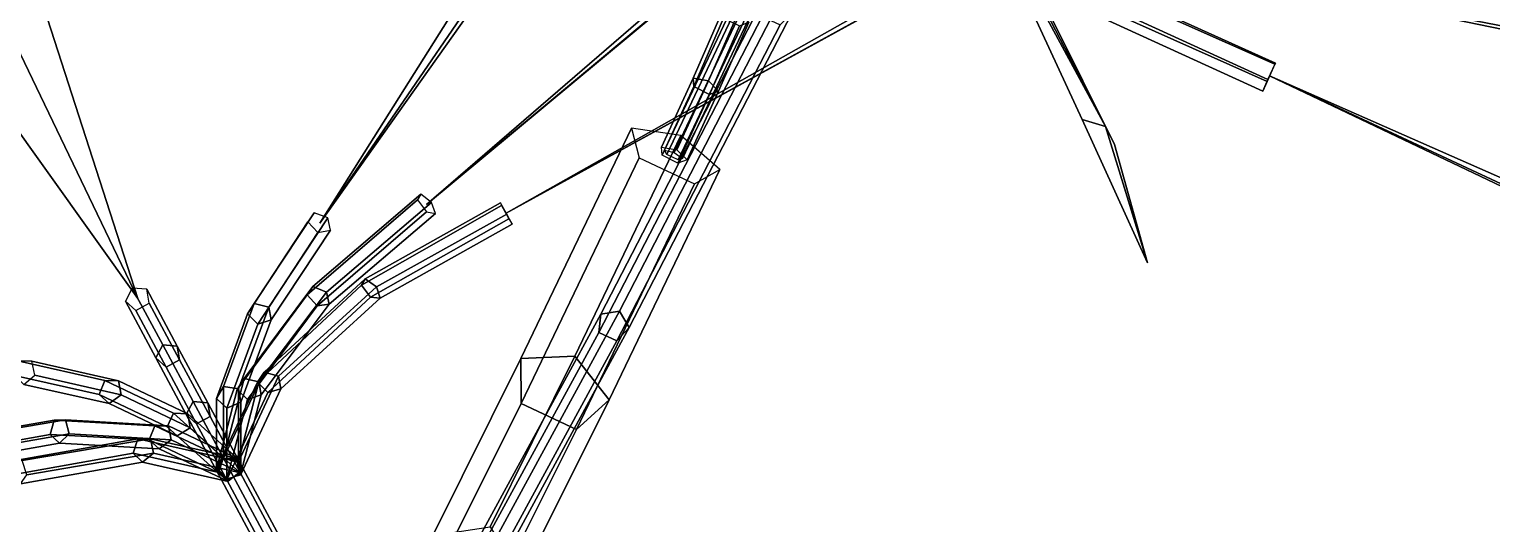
# Model space of a CAD drawing. Header units: metres. Extents: x -441 to 497, y -564 to 357.
# Drawn here: x -23.2 to 60.6, y 6.1 to 34.4 of the extents above; entities that cross this region are included whole.
import ezdxf

# ---------------------------------------------------------------- set-up
doc = ezdxf.new("R2010")
doc.units = ezdxf.units.M

msp = doc.modelspace()

# ---------------------------------------------------------------- linework, layer by layer
at = {"layer": 'Newplan_Intrnd', "color": 3}
for points in [[(15.7602, 31.4435, 148.5924), (17.4886, 35.3911, 150.7156), (16.6035, 35.528, 151.1815), (14.8839, 31.5998, 149.0685)], [(14.8839, 31.5998, 149.0685), (16.6035, 35.528, 151.1815), (16.632, 35.04036, 152.065), (14.9177, 31.124, 149.9583)], [(16.3446, 30.8598, 149.202), (18.07295, 34.8074, 151.3253), (17.4886, 35.3911, 150.7156), (15.7602, 31.4435, 148.5924)], [(14.9177, 31.124, 149.9583), (16.632, 35.04036, 152.065), (17.5349, 34.5975, 152.1533), (15.8153, 30.6693, 150.0403)], [(15.8153, 30.6693, 150.0403), (17.5349, 34.5975, 152.1533), (18.07295, 34.8074, 151.3253), (16.3446, 30.8598, 149.202)], [(13.9518, 27.5066, 146.5561), (15.7602, 31.4435, 148.5924), (14.8839, 31.5998, 149.0685), (13.07551, 27.6629, 147.0323)], [(13.07551, 27.6629, 147.0323), (14.8839, 31.5998, 149.0685), (14.9177, 31.124, 149.9583), (13.1093, 27.1871, 147.9221)], [(13.1093, 27.1871, 147.9221), (14.9177, 31.124, 149.9583), (15.8153, 30.6693, 150.0403), (14.00691, 26.7324, 148.0041)], [(14.5361, 26.9229, 147.1658), (16.3446, 30.8598, 149.202), (15.7602, 31.4435, 148.5924), (13.9518, 27.5066, 146.5561)], [(14.00691, 26.7324, 148.0041), (15.8153, 30.6693, 150.0403), (16.3446, 30.8598, 149.202), (14.5361, 26.9229, 147.1658)], [(8.1141, 15.683, 138.5939), (14.1848, 28.3195, 144.6519), (11.3506, 28.7332, 146.5634), (5.01336, 15.5509, 140.0856)], [(5.01336, 15.5509, 140.0856), (11.3506, 28.7332, 146.5634), (11.7942, 27.04575, 149.5321), (5.02301, 12.9752, 142.371)], [(10.06913, 13.1902, 139.9435), (16.4064, 26.3725, 146.4214), (14.1848, 28.3195, 144.6519), (8.1141, 15.683, 138.5939)], [(5.02301, 12.9752, 142.371), (11.7942, 27.04575, 149.5321), (14.966, 25.5647, 149.443), (8.1948, 11.4942, 142.2818)], [(8.1948, 11.4942, 142.2818), (14.966, 25.5647, 149.443), (16.4064, 26.3725, 146.4214), (10.06913, 13.1902, 139.9435)], [(-0.03404, 5.4217, 128.7798), (5.01336, 15.5509, 140.0856), (5.02301, 12.9752, 142.371), (-0.3334, 2.244, 130.0721)], [(3.2566, 5.9237, 127.8983), (8.1141, 15.683, 138.5939), (5.01336, 15.5509, 140.0856), (-0.03404, 5.4217, 128.7798)], [(5.02172, 3.06104, 128.6377), (10.06913, 13.1902, 139.9435), (8.1141, 15.683, 138.5939), (3.2566, 5.9237, 127.8983)], [(-0.3334, 2.244, 130.0721), (5.02301, 12.9752, 142.371), (8.1948, 11.4942, 142.2818), (2.8384, 0.763, 129.9829)], [(2.8384, 0.763, 129.9829), (8.1948, 11.4942, 142.2818), (10.06913, 13.1902, 139.9435), (5.02172, 3.06104, 128.6377)]]:
    msp.add_3dface(points, dxfattribs=at)
at = {"layer": 'Newplan_Leaf', "color": 3}
for points in [[(47.3456, 64.1973, 415.2497), (48.2137, 64.76, 410.7479), (-0.3963, 24.3747, 388.7783)], [(47.3456, 64.1973, 415.2497), (-0.3963, 24.3747, 388.7783), (48.2137, 64.76, 410.7479)], [(20.5731, 62.7888, 440.8885), (22.7109, 64.4442, 437.1435), (-6.5122, 23.3096, 393.2057)], [(20.5731, 62.7888, 440.8885), (-6.5122, 23.3096, 393.2057), (22.7109, 64.4442, 437.1435)], [(-0.3963, 24.3747, 388.7783), (44.6269, 63.2067, 419.1655), (47.3456, 64.1973, 415.2497)], [(-0.3963, 24.3747, 388.7783), (47.3456, 64.1973, 415.2497), (44.6269, 63.2067, 419.1655)], [(-6.5122, 23.3096, 393.2057), (17.00778, 60.5832, 443.3644), (20.5731, 62.7888, 440.8885)], [(-6.5122, 23.3096, 393.2057), (20.5731, 62.7888, 440.8885), (17.00778, 60.5832, 443.3644)], [(4.1681, 23.8732, 382.981), (62.1676, 56.5921, 387.8736), (63.4149, 56.3642, 383.1726)], [(4.1681, 23.8732, 382.981), (63.4149, 56.3642, 383.1726), (62.1676, 56.5921, 387.8736)], [(63.4149, 56.3642, 383.1726), (62.6835, 56.0222, 378.6247), (4.1681, 23.8732, 382.981)], [(63.4149, 56.3642, 383.1726), (4.1681, 23.8732, 382.981), (62.6835, 56.0222, 378.6247)], [(-29.01204, 44.1176, 457.4866), (-26.09177, 47.3055, 455.8601), (-16.927, 18.9941, 395.9347)], [(-29.01204, 44.1176, 457.4866), (-16.927, 18.9941, 395.9347), (-26.09177, 47.3055, 455.8601)], [(-16.927, 18.9941, 395.9347), (-32.3611, 40.5951, 457.2013), (-29.01204, 44.1176, 457.4866)], [(-16.927, 18.9941, 395.9347), (-29.01204, 44.1176, 457.4866), (-32.3611, 40.5951, 457.2013)], [(31.2408, 42.8686, 182.9401), (38.5154, 28.8427, 198.4211), (30.6032, 43.432, 183.4661)], [(31.2408, 42.8686, 182.9401), (30.6032, 43.432, 183.4661), (38.5154, 28.8427, 198.4211)], [(30.6032, 43.432, 183.4661), (38.5154, 28.8427, 198.4211), (37.1732, 29.2363, 199.5768)], [(30.6032, 43.432, 183.4661), (37.1732, 29.2363, 199.5768), (38.5154, 28.8427, 198.4211)], [(31.7917, 42.3676, 182.292), (38.5154, 28.8427, 198.4211), (31.2408, 42.8686, 182.9401)], [(31.7917, 42.3676, 182.292), (31.2408, 42.8686, 182.9401), (38.5154, 28.8427, 198.4211)], [(31.7917, 42.3676, 182.292), (39.01878, 27.8096, 197.5343), (38.5154, 28.8427, 198.4211)], [(31.7917, 42.3676, 182.292), (38.5154, 28.8427, 198.4211), (39.01878, 27.8096, 197.5343)], [(45.5003, 37.6577, 238.9061), (122.8994, 24.7558, 273.9143), (125.6184, 22.1316, 268.9167)], [(45.5003, 37.6577, 238.9061), (125.6184, 22.1316, 268.9167), (122.8994, 24.7558, 273.9143)], [(125.6184, 22.1316, 268.9167), (126.4241, 21.01306, 263.1349), (45.5003, 37.6577, 238.9061)], [(125.6184, 22.1316, 268.9167), (45.5003, 37.6577, 238.9061), (126.4241, 21.01306, 263.1349)], [(47.9108, 31.7322, 231.86), (126.4563, -2.8394, 236.1094), (126.7181, -4.974, 230.2246)], [(47.9108, 31.7322, 231.86), (126.7181, -4.974, 230.2246), (126.4563, -2.8394, 236.1094)], [(126.7181, -4.974, 230.2246), (125.3639, -5.1283, 224.4391), (47.9108, 31.7322, 231.86)], [(126.7181, -4.974, 230.2246), (47.9108, 31.7322, 231.86), (125.3639, -5.1283, 224.4391)], [(40.9182, 21.03688, 206.7412), (37.1732, 29.2363, 199.5768), (38.5154, 28.8427, 198.4211)], [(40.9182, 21.03688, 206.7412), (38.5154, 28.8427, 198.4211), (37.1732, 29.2363, 199.5768)], [(40.9182, 21.03688, 206.7412), (38.5154, 28.8427, 198.4211), (39.01878, 27.8096, 197.5343)], [(40.9182, 21.03688, 206.7412), (39.01878, 27.8096, 197.5343), (38.5154, 28.8427, 198.4211)]]:
    msp.add_3dface(points, dxfattribs=at)
at = {"layer": 'Newplan_Petiole', "color": 3}
for points in [[(13.7878, 27.3429, 146.7515), (23.7791, 48.3841, 152.6753), (23.2286, 48.529, 153.0894), (13.2372, 27.4878, 147.1655)], [(13.2372, 27.4878, 147.1655), (23.2286, 48.529, 153.0894), (23.3661, 48.2821, 153.7341), (13.3748, 27.241, 147.8103)], [(13.3748, 27.241, 147.8103), (23.3661, 48.2821, 153.7341), (24.01459, 47.9794, 153.7159), (14.02326, 26.9382, 147.7921)], [(14.2708, 27.00524, 147.1365), (24.2621, 48.04642, 153.0603), (23.7791, 48.3841, 152.6753), (13.7878, 27.3429, 146.7515)], [(14.02326, 26.9382, 147.7921), (24.01459, 47.9794, 153.7159), (24.2621, 48.04642, 153.0603), (14.2708, 27.00524, 147.1365)], [(37.3557, 37.2312, 232.4236), (48.2155, 32.4006, 232.4676), (47.7721, 31.4146, 232.748), (37.07365, 36.198, 232.7403)], [(37.8137, 37.173, 231.4066), (48.2407, 32.4691, 231.3532), (48.2155, 32.4006, 232.4676), (37.3557, 37.2312, 232.4236)], [(37.8189, 36.1034, 231.0854), (47.8131, 31.5261, 230.9344), (48.2407, 32.4691, 231.3532), (37.8137, 37.173, 231.4066)], [(9.5864, 18.09072, 186.5335), (18.9006, 36.09827, 218.7668), (18.8378, 35.1325, 219.3243), (9.4844, 17.0511, 186.9286)], [(10.6567, 18.259, 186.2624), (19.9469, 36.2211, 218.3959), (18.9006, 36.09827, 218.7668), (9.5864, 18.09072, 186.5335)], [(11.2261, 17.325, 186.4875), (20.5404, 35.3326, 218.7207), (19.9469, 36.2211, 218.3959), (10.6567, 18.259, 186.2624)], [(37.07365, 36.198, 232.7403), (47.7721, 31.4146, 232.748), (47.5197, 30.866, 231.7862), (37.3642, 35.4905, 231.9008)], [(37.3642, 35.4905, 231.9008), (47.5197, 30.866, 231.7862), (47.8131, 31.5261, 230.9344), (37.8189, 36.1034, 231.0854)], [(10.5131, 16.5707, 186.8997), (19.8665, 34.6522, 219.2954), (20.5404, 35.3326, 218.7207), (11.2261, 17.325, 186.4875)], [(9.4844, 17.0511, 186.9286), (18.8378, 35.1325, 219.3243), (19.8665, 34.6522, 219.2954), (10.5131, 16.5707, 186.8997)], [(-6.8995, 19.688, 384.8649), (-0.7215, 24.9652, 388.4712), (-0.8989, 24.6373, 389.2549), (-7.226, 19.2047, 385.5076)], [(-7.226, 19.2047, 385.5076), (-0.8989, 24.6373, 389.2549), (-0.3865, 23.9489, 389.3844), (-6.658, 18.5742, 385.6896)], [(-6.1267, 19.3608, 384.6438), (-0.09779, 24.4825, 388.109), (-0.7215, 24.9652, 388.4712), (-6.8995, 19.688, 384.8649)], [(-5.9683, 18.6721, 385.1477), (0.1161, 23.8518, 388.6655), (-0.09779, 24.4825, 388.109), (-6.1267, 19.3608, 384.6438)], [(-3.9063, 20.1115, 382.5099), (3.843, 24.4638, 382.674), (3.913, 24.307, 383.5247), (-4.1186, 19.7527, 383.2711)], [(-4.1186, 19.7527, 383.2711), (3.913, 24.307, 383.5247), (4.3332, 23.5548, 383.6292), (-3.5932, 19.07582, 383.409)], [(-3.2477, 19.6597, 382.1703), (4.2192, 23.81, 382.2448), (3.843, 24.4638, 382.674), (-3.9063, 20.1115, 382.5099)], [(-10.2577, 18.7114, 386.5425), (-6.8373, 23.9001, 392.8987), (-7.1853, 23.3862, 393.5054), (-10.6511, 18.1102, 387.0294)], [(-9.418, 18.502, 386.4772), (-6.04308, 23.6034, 392.7134), (-6.8373, 23.9001, 392.8987), (-10.2577, 18.7114, 386.5425)], [(-9.2845, 17.7694, 386.9231), (-5.8927, 22.9034, 393.204), (-6.04308, 23.6034, 392.7134), (-9.418, 18.502, 386.4772)], [(-6.658, 18.5742, 385.6896), (-0.3865, 23.9489, 389.3844), (0.1161, 23.8518, 388.6655), (-5.9683, 18.6721, 385.1477)], [(-3.5932, 19.07582, 383.409), (4.3332, 23.5548, 383.6292), (4.5253, 23.243, 382.8262), (-3.04682, 19.01751, 382.7184)], [(-3.04682, 19.01751, 382.7184), (4.5253, 23.243, 382.8262), (4.2192, 23.81, 382.2448), (-3.2477, 19.6597, 382.1703)], [(-10.6511, 18.1102, 387.0294), (-7.1853, 23.3862, 393.5054), (-6.6093, 22.7671, 393.7008), (-10.0582, 17.5236, 387.2696)], [(-10.0582, 17.5236, 387.2696), (-6.6093, 22.7671, 393.7008), (-5.8927, 22.9034, 393.204), (-9.2845, 17.7694, 386.9231)], [(-9.6951, 14.7766, 378.3807), (-3.9063, 20.1115, 382.5099), (-4.1186, 19.7527, 383.2711), (-10.07669, 14.2037, 378.9093)], [(-8.8673, 14.539, 378.2736), (-3.2477, 19.6597, 382.1703), (-3.9063, 20.1115, 382.5099), (-9.6951, 14.7766, 378.3807)], [(-15.5079, 16.3382, 387.5381), (-17.2522, 19.5846, 395.6276), (-17.6458, 18.8411, 395.8411), (-15.9015, 15.5947, 387.7516)], [(-14.668, 16.2711, 387.7462), (-16.4122, 19.5175, 395.8357), (-17.2522, 19.5846, 395.6276), (-15.5079, 16.3382, 387.5381)], [(-14.5346, 15.4855, 388.0901), (-16.2789, 18.7319, 396.1797), (-16.4122, 19.5175, 395.8357), (-14.668, 16.2711, 387.7462)], [(-10.8416, 14.4124, 378.8941), (-6.8995, 19.688, 384.8649), (-7.226, 19.2047, 385.5076), (-11.2435, 13.784, 379.3378)], [(-9.9933, 14.2302, 378.872), (-6.1267, 19.3608, 384.6438), (-6.8995, 19.688, 384.8649), (-10.8416, 14.4124, 378.8941)], [(-10.07669, 14.2037, 378.9093), (-4.1186, 19.7527, 383.2711), (-3.5932, 19.07582, 383.409), (-9.4882, 13.6066, 379.1339)], [(-9.8631, 13.4875, 379.3018), (-5.9683, 18.6721, 385.1477), (-6.1267, 19.3608, 384.6438), (-9.9933, 14.2302, 378.872)], [(-8.7295, 13.817, 378.735), (-3.04682, 19.01751, 382.7184), (-3.2477, 19.6597, 382.1703), (-8.8673, 14.539, 378.2736)], [(-15.9015, 15.5947, 387.7516), (-17.6458, 18.8411, 395.8411), (-17.0528, 18.3076, 396.1831), (-15.3085, 15.06123, 388.0936)], [(-15.3085, 15.06123, 388.0936), (-17.0528, 18.3076, 396.1831), (-16.2789, 18.7319, 396.1797), (-14.5346, 15.4855, 388.0901)], [(-12.01352, 13.9493, 379.2445), (-10.2577, 18.7114, 386.5425), (-10.6511, 18.1102, 387.0294), (-12.4223, 13.2703, 379.5981)], [(-11.1583, 13.8177, 379.3123), (-9.418, 18.502, 386.4772), (-10.2577, 18.7114, 386.5425), (-12.01352, 13.9493, 379.2445)], [(-11.2435, 13.784, 379.3378), (-7.226, 19.2047, 385.5076), (-6.658, 18.5742, 385.6896), (-10.6474, 13.2076, 379.594)], [(-11.03069, 13.05622, 379.7086), (-9.2845, 17.7694, 386.9231), (-9.418, 18.502, 386.4772), (-11.1583, 13.8177, 379.3123)], [(-10.6474, 13.2076, 379.594), (-6.658, 18.5742, 385.6896), (-5.9683, 18.6721, 385.1477), (-9.8631, 13.4875, 379.3018)], [(-9.4882, 13.6066, 379.1339), (-3.5932, 19.07582, 383.409), (-3.04682, 19.01751, 382.7184), (-8.7295, 13.817, 378.735)], [(-12.4223, 13.2703, 379.5981), (-10.6511, 18.1102, 387.0294), (-10.0582, 17.5236, 387.2696), (-11.8236, 12.7128, 379.8879)], [(-11.8236, 12.7128, 379.8879), (-10.0582, 17.5236, 387.2696), (-9.2845, 17.7694, 386.9231), (-11.03069, 13.05622, 379.7086)], [(2.6616, 5.3803, 151.3127), (9.5864, 18.09072, 186.5335), (9.4844, 17.0511, 186.9286), (2.5326, 4.2932, 151.5335)], [(3.7485, 5.5779, 151.1487), (10.6567, 18.259, 186.2624), (9.5864, 18.09072, 186.5335), (2.6616, 5.3803, 151.3127)], [(4.3014, 4.6147, 151.2666), (11.2261, 17.325, 186.4875), (10.6567, 18.259, 186.2624), (3.7485, 5.5779, 151.1487)], [(2.5326, 4.2932, 151.5335), (9.4844, 17.0511, 186.9286), (10.5131, 16.5707, 186.8997), (3.5613, 3.8128, 151.5046)], [(3.5613, 3.8128, 151.5046), (10.5131, 16.5707, 186.8997), (11.2261, 17.325, 186.4875), (4.3014, 4.6147, 151.2666)], [(-13.7636, 13.09183, 379.4486), (-15.5079, 16.3382, 387.5381), (-15.9015, 15.5947, 387.7516), (-14.1572, 12.3483, 379.6621)], [(-12.9237, 13.02472, 379.6566), (-14.668, 16.2711, 387.7462), (-15.5079, 16.3382, 387.5381), (-13.7636, 13.09183, 379.4486)], [(-12.7904, 12.2391, 380.0006), (-14.5346, 15.4855, 388.0901), (-14.668, 16.2711, 387.7462), (-12.9237, 13.02472, 379.6566)], [(-18.8202, 14.2955, 387.1173), (-23.7296, 15.4029, 394.4449), (-24.00501, 14.5821, 394.3844), (-19.1472, 13.492, 387.1449)], [(-18.04698, 14.2884, 387.5113), (-23.00795, 15.4131, 394.9268), (-23.7296, 15.4029, 394.4449), (-18.8202, 14.2955, 387.1173)], [(-17.8888, 13.4805, 387.786), (-22.8305, 14.5987, 395.1688), (-23.00795, 15.4131, 394.9268), (-18.04698, 14.2884, 387.5113)], [(-14.1572, 12.3483, 379.6621), (-15.9015, 15.5947, 387.7516), (-15.3085, 15.06123, 388.0936), (-13.5642, 11.8148, 380.0041)], [(-13.5642, 11.8148, 380.0041), (-15.3085, 15.06123, 388.0936), (-14.5346, 15.4855, 388.0901), (-12.7904, 12.2391, 380.0006)], [(-19.1472, 13.492, 387.1449), (-24.00501, 14.5821, 394.3844), (-23.456, 14.0774, 394.8285), (-18.579, 12.9808, 387.5562)], [(-18.579, 12.9808, 387.5562), (-23.456, 14.0774, 394.8285), (-22.8305, 14.5987, 395.1688), (-17.8888, 13.4805, 387.786)], [(-14.8885, 12.4295, 379.3661), (-18.8202, 14.2955, 387.1173), (-19.1472, 13.492, 387.1449), (-15.2551, 11.652, 379.4857)], [(-14.07551, 12.3965, 379.6681), (-18.04698, 14.2884, 387.5113), (-18.8202, 14.2955, 387.1173), (-14.8885, 12.4295, 379.3661)], [(-13.9321, 11.5982, 379.9771), (-17.8888, 13.4805, 387.786), (-18.04698, 14.2884, 387.5113), (-14.07551, 12.3965, 379.6681)], [(-12.01943, 9.8454, 371.3591), (-10.8416, 14.4124, 378.8941), (-11.2435, 13.784, 379.3378), (-12.4213, 9.217, 371.8028)], [(-12.01943, 9.8454, 371.3591), (-9.6951, 14.7766, 378.3807), (-10.07669, 14.2037, 378.9093), (-12.4009, 9.2724, 371.8878)], [(-11.1916, 9.6077, 371.252), (-8.8673, 14.539, 378.2736), (-9.6951, 14.7766, 378.3807), (-12.01943, 9.8454, 371.3591)], [(-11.1711, 9.6632, 371.3369), (-9.9933, 14.2302, 378.872), (-10.8416, 14.4124, 378.8941), (-12.01943, 9.8454, 371.3591)], [(-11.05376, 8.8857, 371.7134), (-8.7295, 13.817, 378.735), (-8.8673, 14.539, 378.2736), (-11.1916, 9.6077, 371.252)], [(-15.2551, 11.652, 379.4857), (-19.1472, 13.492, 387.1449), (-18.579, 12.9808, 387.5562), (-14.6722, 11.1312, 379.8626)], [(-14.6722, 11.1312, 379.8626), (-18.579, 12.9808, 387.5562), (-17.8888, 13.4805, 387.786), (-13.9321, 11.5982, 379.9771)], [(-12.01943, 9.8454, 371.3591), (-12.01352, 13.9493, 379.2445), (-12.4223, 13.2703, 379.5981), (-12.4282, 9.1664, 371.7128)], [(-12.4213, 9.217, 371.8028), (-11.2435, 13.784, 379.3378), (-10.6474, 13.2076, 379.594), (-11.8252, 8.6406, 372.059)], [(-12.4009, 9.2724, 371.8878), (-10.07669, 14.2037, 378.9093), (-9.4882, 13.6066, 379.1339), (-11.8124, 8.6754, 372.1123)], [(-11.1642, 9.7138, 371.427), (-11.1583, 13.8177, 379.3123), (-12.01352, 13.9493, 379.2445), (-12.01943, 9.8454, 371.3591)], [(-11.8252, 8.6406, 372.059), (-10.6474, 13.2076, 379.594), (-9.8631, 13.4875, 379.3018), (-11.04093, 8.9205, 371.7667)], [(-11.8124, 8.6754, 372.1123), (-9.4882, 13.6066, 379.1339), (-8.7295, 13.817, 378.735), (-11.05376, 8.8857, 371.7134)], [(-11.04093, 8.9205, 371.7667), (-9.8631, 13.4875, 379.3018), (-9.9933, 14.2302, 378.872), (-11.1711, 9.6632, 371.3369)], [(-11.0366, 8.9522, 371.8232), (-11.03069, 13.05622, 379.7086), (-11.1583, 13.8177, 379.3123), (-11.1642, 9.7138, 371.427)], [(-12.01943, 9.8454, 371.3591), (-13.7636, 13.09183, 379.4486), (-14.1572, 12.3483, 379.6621), (-12.413, 9.1019, 371.5726)], [(-11.1795, 9.7783, 371.5671), (-12.9237, 13.02472, 379.6566), (-13.7636, 13.09183, 379.4486), (-12.01943, 9.8454, 371.3591)], [(-11.04617, 8.9927, 371.9111), (-12.7904, 12.2391, 380.0006), (-12.9237, 13.02472, 379.6566), (-11.1795, 9.7783, 371.5671)], [(-12.4282, 9.1664, 371.7128), (-12.4223, 13.2703, 379.5981), (-11.8236, 12.7128, 379.8879), (-11.8296, 8.6088, 372.0025)], [(-11.8296, 8.6088, 372.0025), (-11.8236, 12.7128, 379.8879), (-11.03069, 13.05622, 379.7086), (-11.0366, 8.9522, 371.8232)], [(-21.7319, 12.03623, 385.8557), (-28.8636, 10.7919, 391.0143), (-28.925, 9.9735, 390.7319), (-21.9448, 11.207, 385.7131)], [(-21.0726, 12.05484, 386.4198), (-28.3559, 10.7997, 391.7181), (-28.8636, 10.7919, 391.0143), (-21.7319, 12.03623, 385.8557)], [(-20.8719, 11.2373, 386.6311), (-28.09881, 9.9862, 391.8773), (-28.3559, 10.7997, 391.7181), (-21.0726, 12.05484, 386.4198)], [(-15.9512, 11.7113, 379.1103), (-21.7319, 12.03623, 385.8557), (-21.9448, 11.207, 385.7131), (-16.2781, 10.9079, 379.1378)], [(-15.1779, 11.7042, 379.5042), (-21.0726, 12.05484, 386.4198), (-21.7319, 12.03623, 385.8557), (-15.9512, 11.7113, 379.1103)], [(-15.01974, 10.8963, 379.779), (-20.8719, 11.2373, 386.6311), (-21.0726, 12.05484, 386.4198), (-15.1779, 11.7042, 379.5042)], [(-12.01943, 9.8454, 371.3591), (-14.8885, 12.4295, 379.3661), (-15.2551, 11.652, 379.4857), (-12.3861, 9.06791, 371.4786)], [(-11.2064, 9.8123, 371.6611), (-14.07551, 12.3965, 379.6681), (-14.8885, 12.4295, 379.3661), (-12.01943, 9.8454, 371.3591)], [(-12.413, 9.1019, 371.5726), (-14.1572, 12.3483, 379.6621), (-13.5642, 11.8148, 380.0041), (-11.82, 8.5684, 371.9146)], [(-11.06306, 9.01408, 371.9701), (-13.9321, 11.5982, 379.9771), (-14.07551, 12.3965, 379.6681), (-11.2064, 9.8123, 371.6611)], [(-11.82, 8.5684, 371.9146), (-13.5642, 11.8148, 380.0041), (-12.7904, 12.2391, 380.0006), (-11.04617, 8.9927, 371.9111)], [(-21.9448, 11.207, 385.7131), (-28.925, 9.9735, 390.7319), (-28.4558, 9.4679, 391.2587), (-21.4191, 10.7054, 386.1877)], [(-21.4191, 10.7054, 386.1877), (-28.4558, 9.4679, 391.2587), (-28.09881, 9.9862, 391.8773), (-20.8719, 11.2373, 386.6311)], [(-16.9288, 10.9528, 378.6867), (-24.06058, 9.7085, 383.8453), (-24.122, 8.8901, 383.563), (-17.2041, 10.1319, 378.6262)], [(-16.2071, 10.963, 379.1686), (-23.5528, 9.7163, 384.5491), (-24.06058, 9.7085, 383.8453), (-16.9288, 10.9528, 378.6867)], [(-16.02971, 10.1486, 379.4106), (-23.2957, 8.9028, 384.7084), (-23.5528, 9.7163, 384.5491), (-16.2071, 10.963, 379.1686)], [(-16.2781, 10.9079, 379.1378), (-21.9448, 11.207, 385.7131), (-21.4191, 10.7054, 386.1877), (-15.71, 10.3967, 379.5491)], [(-15.71, 10.3967, 379.5491), (-21.4191, 10.7054, 386.1877), (-20.8719, 11.2373, 386.6311), (-15.01974, 10.8963, 379.779)], [(-12.01943, 9.8454, 371.3591), (-16.9288, 10.9528, 378.6867), (-17.2041, 10.1319, 378.6262), (-12.2948, 9.02458, 371.2986)], [(-11.2977, 9.8556, 371.8411), (-16.2071, 10.963, 379.1686), (-16.9288, 10.9528, 378.6867), (-12.01943, 9.8454, 371.3591)], [(-12.01943, 9.8454, 371.3591), (-15.9512, 11.7113, 379.1103), (-16.2781, 10.9079, 379.1378), (-12.3464, 9.04194, 371.3867)], [(-12.3464, 9.04194, 371.3867), (-16.2781, 10.9079, 379.1378), (-15.71, 10.3967, 379.5491), (-11.7782, 8.5307, 371.7979)], [(-11.1203, 9.04127, 372.083), (-16.02971, 10.1486, 379.4106), (-16.2071, 10.963, 379.1686), (-11.2977, 9.8556, 371.8411)], [(-11.2461, 9.8383, 371.7531), (-15.1779, 11.7042, 379.5042), (-15.9512, 11.7113, 379.1103), (-12.01943, 9.8454, 371.3591)], [(-11.7782, 8.5307, 371.7979), (-15.71, 10.3967, 379.5491), (-15.01974, 10.8963, 379.779), (-11.08797, 9.03038, 372.0278)], [(-12.3861, 9.06791, 371.4786), (-15.2551, 11.652, 379.4857), (-14.6722, 11.1312, 379.8626), (-11.8031, 8.547, 371.8556)], [(-11.08797, 9.03038, 372.0278), (-15.01974, 10.8963, 379.779), (-15.1779, 11.7042, 379.5042), (-11.2461, 9.8383, 371.7531)], [(-11.8031, 8.547, 371.8556), (-14.6722, 11.1312, 379.8626), (-13.9321, 11.5982, 379.9771), (-11.06306, 9.01408, 371.9701)], [(-17.2041, 10.1319, 378.6262), (-24.122, 8.8901, 383.563), (-23.6527, 8.3845, 384.0897), (-16.6552, 9.6272, 379.0703)], [(-16.6552, 9.6272, 379.0703), (-23.6527, 8.3845, 384.0897), (-23.2957, 8.9028, 384.7084), (-16.02971, 10.1486, 379.4106)], [(-12.2948, 9.02458, 371.2986), (-17.2041, 10.1319, 378.6262), (-16.6552, 9.6272, 379.0703), (-11.7458, 8.5198, 371.7427)], [(-11.7458, 8.5198, 371.7427), (-16.6552, 9.6272, 379.0703), (-16.02971, 10.1486, 379.4106), (-11.1203, 9.04127, 372.083)], [(-6.2253, -0.9383, 344.5139), (-12.01943, 9.8454, 371.3591), (-12.413, 9.1019, 371.5726), (-6.6051, -1.7076, 344.6451)], [(-5.3716, -1.03127, 344.6397), (-11.1795, 9.7783, 371.5671), (-12.01943, 9.8454, 371.3591), (-6.2253, -0.9383, 344.5139)], [(-5.2158, -1.8587, 344.8499), (-11.04617, 8.9927, 371.9111), (-11.1795, 9.7783, 371.5671), (-5.3716, -1.03127, 344.6397)], [(-6.6051, -1.7076, 344.6451), (-12.413, 9.1019, 371.5726), (-11.82, 8.5684, 371.9146), (-5.9897, -2.2831, 344.8533)], [(-5.9897, -2.2831, 344.8533), (-11.82, 8.5684, 371.9146), (-11.04617, 8.9927, 371.9111), (-5.2158, -1.8587, 344.8499)]]:
    msp.add_3dface(points, dxfattribs=at)

doc.saveas('drawing.dxf')
